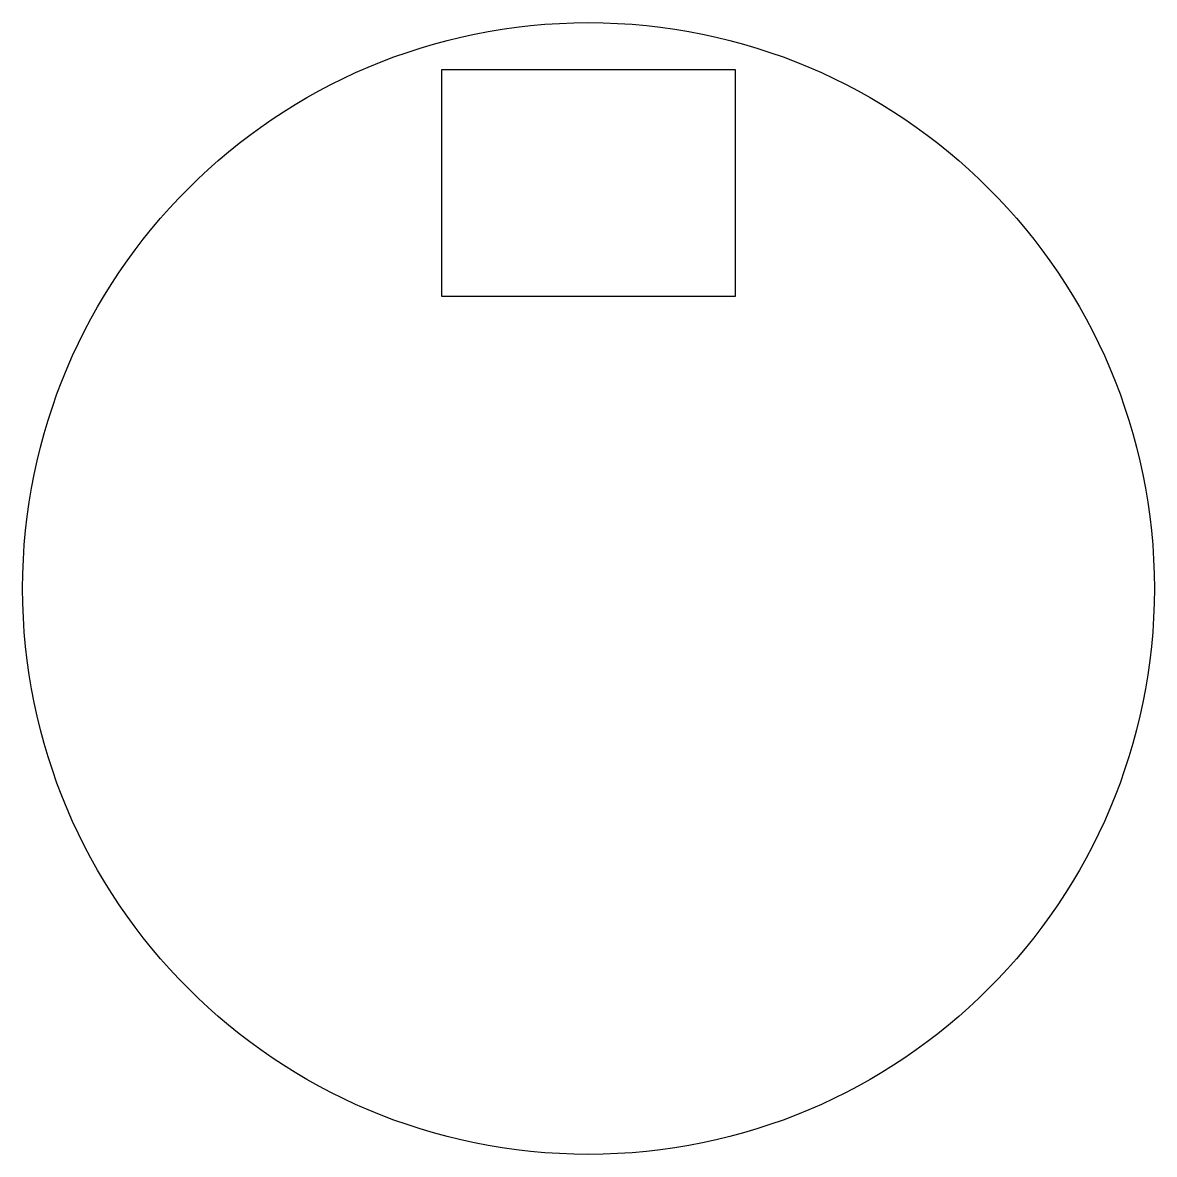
# Model space of a CAD drawing. Header units: millimetres. Extents: x -25 to 25, y -25 to 25.
import ezdxf

# ---------------------------------------------------------------- set-up
doc = ezdxf.new("R2010")
doc.units = ezdxf.units.MM
doc.layers.add('默认', color=18, linetype='Continuous', true_color=0x000000)

msp = doc.modelspace()

# ---------------------------------------------------------------- linework, layer by layer
at = {"layer": '默认'}
msp.add_lwpolyline([(-6.5, 12.92), (6.5, 12.92), (6.5, 22.92), (-6.5, 22.92)], close=True, dxfattribs=at)
msp.add_circle((0, 0), 25, dxfattribs=at)

doc.saveas('drawing.dxf')
